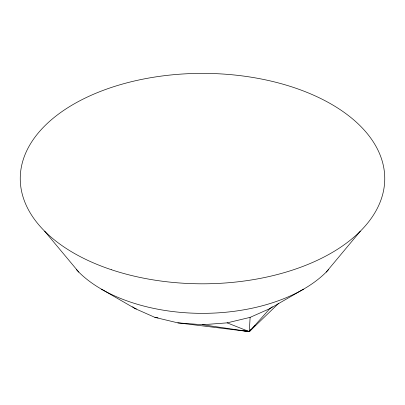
<?xml version="1.0" encoding="UTF-8"?>
<svg xmlns="http://www.w3.org/2000/svg" width="405" height="405" viewBox="0 0 405 405"><rect width="100%" height="100%" fill="white"/><g stroke="black" fill="none" stroke-linecap="round" stroke-linejoin="round"><path stroke-width="0.61" d="M303.507 289.19L269.836 308.63L250.113 317.368L249.303 331.629L177.851 322.861L154.887 317.368L135.164 308.63L101.493 289.19M249.951 330.541L249.303 331.629L202.5 324.734L177.851 322.861M250.852 329.65L249.303 331.629L243.051 330.683M326.207 272.114L360.334 231.204M255.388 325.215L249.303 331.629L246.822 331.128M278.65 303.34L249.303 331.629L247.475 331.143M272.357 306.732L269.836 308.63L249.303 331.629L247.511 331.012M202.5 324.734L227.149 322.861L250.113 317.368M154.887 317.368L158.011 317.839M240.55 330.308L241.8 330.495M136.404 308.883L135.164 308.63L132.643 306.732M227.149 322.861L249.303 331.629L248.143 331.123M44.666 231.204L78.793 272.114M328.516 269.71A142.844 82.468 0 0 1 202.5 313.349A142.844 82.468 0 0 1 76.484 269.71M111.375 269.715A182.25 105.219 0 0 0 384.75 178.595A182.25 105.219 0 0 0 111.375 87.47A182.25 105.219 0 0 0 111.375 269.715"/></g></svg>
